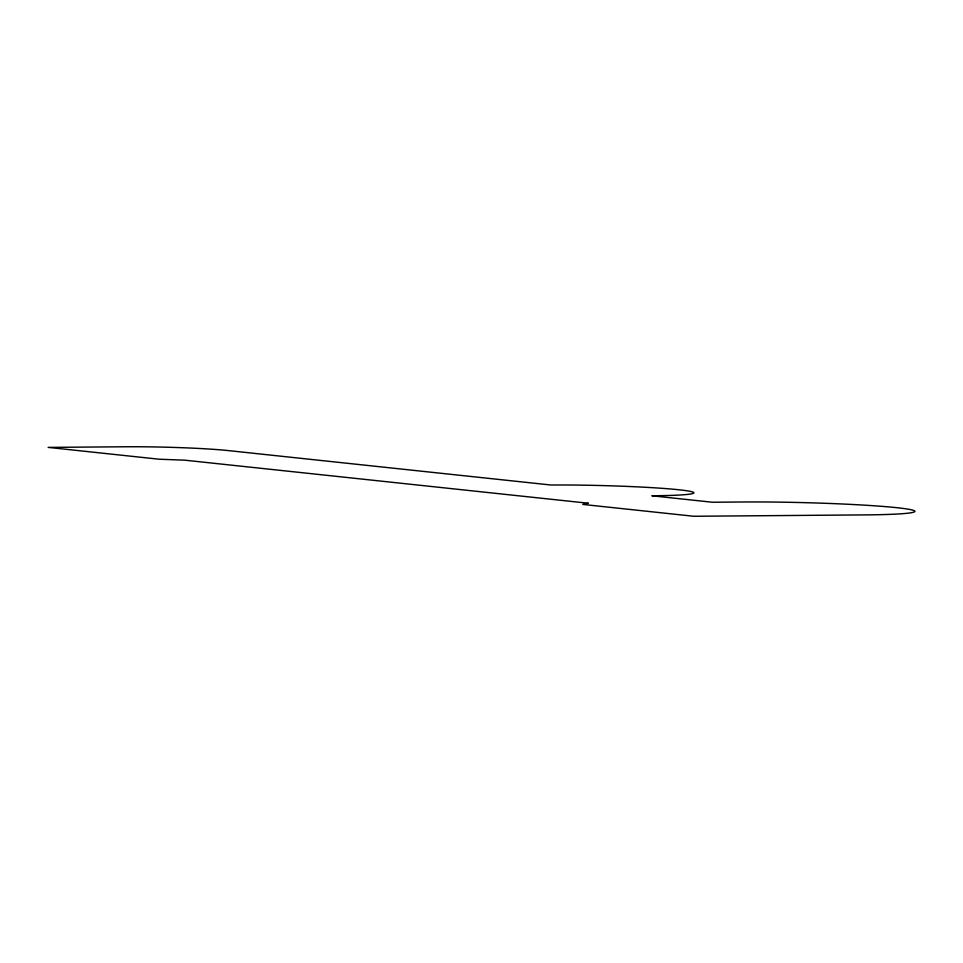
<?xml version="1.0" encoding="UTF-8"?>
<svg xmlns="http://www.w3.org/2000/svg" width="963" height="963" viewBox="0 0 963 963"><rect width="100%" height="100%" fill="white"/><g stroke="black" fill="none" stroke-linecap="round" stroke-linejoin="round"><path stroke-width="1.44" d="M588.212 503.228L582.784 504.419L693.745 516.264L864.461 514.904A111.106 5.814 1.5 0 0 897.059 507.718A111.106 5.814 1.5 0 0 743.412 501.988L712.379 502.241L651.855 495.776A92.58 4.851 1.5 0 0 679.023 489.782A92.58 4.851 1.5 0 0 550.98 485.015L228.183 450.576A74.067 3.876 1.5 0 0 125.756 446.772L48.15 447.386L159.112 459.219L184.715 460.17L588.212 503.228"/></g></svg>
